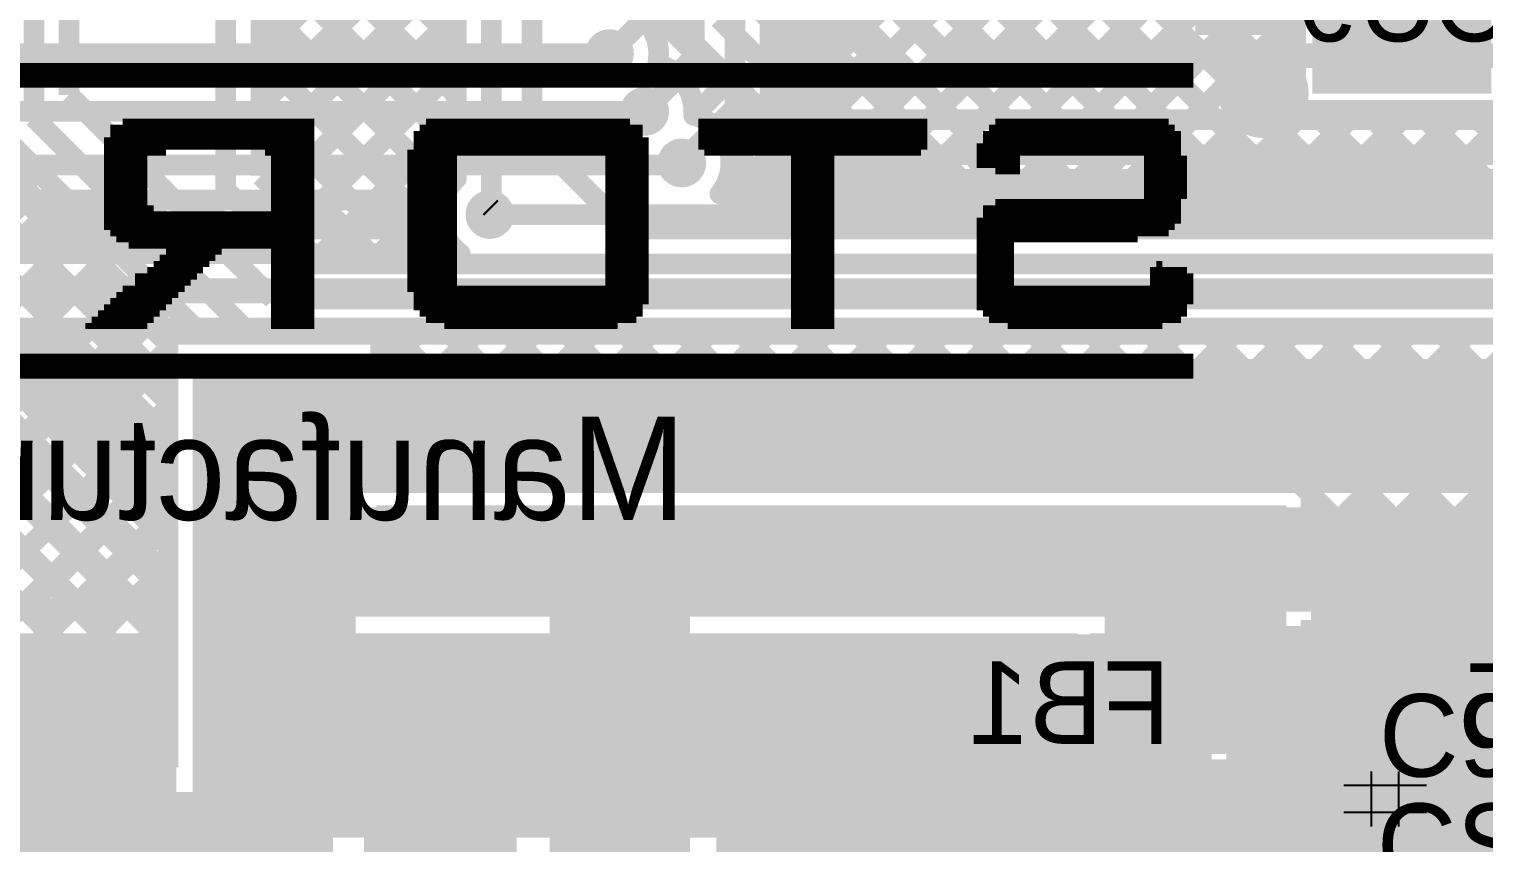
# Model space of a CAD drawing. Header units: millimetres. Extents: x 0.79 to 4.38, y 0.99 to 3.94.
# Drawn here: x 2.562 to 3.267, y 1.654 to 2.049 of the extents above; entities that cross this region are included whole.
import ezdxf

# ---------------------------------------------------------------- set-up
doc = ezdxf.new("R2010")
doc.units = ezdxf.units.MM
doc.header["$MEASUREMENT"] = 0
for name, color, linetype in [('BottomLayer', 5, 'Continuous'), ('BottomOverlay', 54, 'Continuous'), ('BottomPaste', 16, 'Continuous'), ('BottomSolder', 6, 'Continuous'), ('MultiLayer', 9, 'Continuous'), ('TopLayer', 1, 'Continuous'), ('TopOverlay', 2, 'Continuous'), ('TopPaste', 8, 'Continuous'), ('TopSolder', 216, 'Continuous'), ('ViaHoleLayer', 16, 'Continuous')]:
    doc.layers.add(name, color=color, linetype=linetype)

# ---------------------------------------------------------------- blocks, each defined once
blk = doc.blocks.new('MS0530_2R2M_2')
at = {"layer": 'TopLayer'}
for points in [[(-0.11791, -0.04921), (-0.04331, -0.04921), (-0.11791, 0.04921), (-0.04331, 0.04921)], [(0.04331, -0.04921), (0.11791, -0.04921), (0.04331, 0.04921), (0.11791, 0.04921)]]:
    blk.add_solid(points, dxfattribs=at)
at = {"layer": 'TopOverlay', "const_width": 0.01}
for points in [[(-0.10236, 0.11319), (-0.10236, 0.06136)], [(-0.10236, 0.11319), (0.10236, 0.11319)], [(0.10236, 0.11319), (0.10236, 0.06136)], [(-0.10236, -0.06136), (-0.10236, -0.11319)], [(0.10236, -0.06136), (0.10236, -0.11319)], [(-0.10236, -0.11319), (0.10236, -0.11319)]]:
    blk.add_lwpolyline(points, dxfattribs=at)
at = {"layer": 'TopOverlay'}
for points, const_width in [([(-0.11446, 0.071, 1), (-0.13154, 0.071, 1)], 0.01), ([(-0.13404, 0.071, 1), (-0.12904, 0.071, 1)], 0.005), ([(-0.11696, 0.071, 1), (-0.11196, 0.071, 1)], 0.005)]:
    blk.add_lwpolyline(points, format="xyb", close=True, dxfattribs=dict(at, const_width=const_width))
at = {"layer": 'TopPaste'}
for points in [[(-0.11791, -0.04921), (-0.04331, -0.04921), (-0.11791, 0.04921), (-0.04331, 0.04921)], [(0.04331, -0.04921), (0.11791, -0.04921), (0.04331, 0.04921), (0.11791, 0.04921)]]:
    blk.add_solid(points, dxfattribs=at)
at = {"layer": 'TopSolder'}
for points in [[(-0.12191, -0.05321), (-0.03931, -0.05321), (-0.12191, 0.05321), (-0.03931, 0.05321)], [(0.03931, -0.05321), (0.12191, -0.05321), (0.03931, 0.05321), (0.12191, 0.05321)]]:
    blk.add_solid(points, dxfattribs=at)
blk = doc.blocks.new('49MD_8_000_20_20_20_A_5')
at = {"layer": 'TopLayer'}
for points in [[(-0.28543, -0.03937), (-0.0689, -0.03937), (-0.28543, 0.03937), (-0.0689, 0.03937)], [(0.0689, -0.03937), (0.28543, -0.03937), (0.0689, 0.03937), (0.28543, 0.03937)]]:
    blk.add_solid(points, dxfattribs=at)
at = {"layer": 'TopOverlay', "const_width": 0.01}
for points in [[(-0.256, 0.1), (-0.256, 0.05)], [(-0.256, 0.1), (0.252, 0.1)], [(0.252, 0.1), (0.252, 0.05)], [(-0.256, -0.05), (-0.256, -0.094)], [(0.252, -0.05), (0.252, -0.094)], [(-0.256, -0.094), (0.252, -0.094)]]:
    blk.add_lwpolyline(points, dxfattribs=at)
at = {"layer": 'TopOverlay'}
for points, const_width in [([(-0.27696, 0.067, 1), (-0.30104, 0.067, 1)], 0.01969), ([(-0.30596, 0.067, 1), (-0.29612, 0.067, 1)], 0.00984), ([(-0.28188, 0.067, 1), (-0.27204, 0.067, 1)], 0.00984)]:
    blk.add_lwpolyline(points, format="xyb", close=True, dxfattribs=dict(at, const_width=const_width))
at = {"layer": 'TopPaste'}
for points in [[(-0.28543, -0.03937), (-0.0689, -0.03937), (-0.28543, 0.03937), (-0.0689, 0.03937)], [(0.0689, -0.03937), (0.28543, -0.03937), (0.0689, 0.03937), (0.28543, 0.03937)]]:
    blk.add_solid(points, dxfattribs=at)
at = {"layer": 'TopSolder'}
for points in [[(-0.28943, -0.04337), (-0.0649, -0.04337), (-0.28943, 0.04337), (-0.0649, 0.04337)], [(0.0649, -0.04337), (0.28943, -0.04337), (0.0649, 0.04337), (0.28943, 0.04337)]]:
    blk.add_solid(points, dxfattribs=at)
blk = doc.blocks.new('MMZ1005F121ET000_B_31')
at = {"layer": 'BottomLayer'}
for points in [[(-0.02795, -0.01024), (-0.00748, -0.01024), (-0.02795, 0.01024), (-0.00748, 0.01024)], [(0.00748, -0.01024), (0.02795, -0.01024), (0.00748, 0.01024), (0.02795, 0.01024)]]:
    blk.add_solid(points, dxfattribs=at)
at = {"layer": 'BottomOverlay', "const_width": 0.01}
for points in [[(-0.03472, 0.017), (-0.03472, -0.017)], [(-0.03472, 0.017), (0.03528, 0.017)], [(0.03528, 0.017), (0.03528, -0.017)], [(-0.03472, -0.017), (0.03528, -0.017)]]:
    blk.add_lwpolyline(points, dxfattribs=at)
at = {"layer": 'BottomPaste'}
for points in [[(-0.02795, -0.01024), (-0.00748, -0.01024), (-0.02795, 0.01024), (-0.00748, 0.01024)], [(0.00748, -0.01024), (0.02795, -0.01024), (0.00748, 0.01024), (0.02795, 0.01024)]]:
    blk.add_solid(points, dxfattribs=at)
at = {"layer": 'BottomSolder'}
for points in [[(-0.03195, -0.01424), (-0.00348, -0.01424), (-0.03195, 0.01424), (-0.00348, 0.01424)], [(0.00348, -0.01424), (0.03195, -0.01424), (0.00348, 0.01424), (0.03195, 0.01424)]]:
    blk.add_solid(points, dxfattribs=at)
blk = doc.blocks.new('C__0805_46')
at = {"layer": 'TopLayer'}
for points in [[(-0.06, -0.03), (-0.02, -0.03), (-0.06, 0.03), (-0.02, 0.03)], [(0.02, -0.03), (0.06, -0.03), (0.02, 0.03), (0.06, 0.03)]]:
    blk.add_solid(points, dxfattribs=at)
at = {"layer": 'TopOverlay', "const_width": 0.005}
for points in [[(0.065, 0.035), (-0.065, 0.035)], [(-0.065, 0.035), (-0.065, -0.035)], [(0.065, 0.035), (0.065, -0.035)], [(0.065, -0.035), (-0.065, -0.035)]]:
    blk.add_lwpolyline(points, dxfattribs=at)
at = {"layer": 'TopPaste'}
for points in [[(-0.06, -0.03), (-0.02, -0.03), (-0.06, 0.03), (-0.02, 0.03)], [(0.02, -0.03), (0.06, -0.03), (0.02, 0.03), (0.06, 0.03)]]:
    blk.add_solid(points, dxfattribs=at)
at = {"layer": 'TopSolder'}
for points in [[(-0.064, -0.034), (-0.016, -0.034), (-0.064, 0.034), (-0.016, 0.034)], [(0.016, -0.034), (0.064, -0.034), (0.016, 0.034), (0.064, 0.034)]]:
    blk.add_solid(points, dxfattribs=at)
blk = doc.blocks.new('C__0603_B_50')
at = {"layer": 'BottomLayer'}
for points in [[(-0.045, 0.0175), (-0.045, -0.0175), (-0.015, 0.0175), (-0.015, -0.0175)], [(0.015, 0.0175), (0.015, -0.0175), (0.045, 0.0175), (0.045, -0.0175)]]:
    blk.add_solid(points, dxfattribs=at)
at = {"layer": 'BottomOverlay', "const_width": 0.01}
for points in [[(-0.052, 0.024), (0.052, 0.024)], [(-0.052, -0.024), (-0.052, 0.024)], [(0.052, -0.024), (0.052, 0.024)], [(-0.052, -0.024), (0.052, -0.024)]]:
    blk.add_lwpolyline(points, dxfattribs=at)
at = {"layer": 'BottomPaste'}
for points in [[(-0.045, 0.0175), (-0.045, -0.0175), (-0.015, 0.0175), (-0.015, -0.0175)], [(0.015, 0.0175), (0.015, -0.0175), (0.045, 0.0175), (0.045, -0.0175)]]:
    blk.add_solid(points, dxfattribs=at)
at = {"layer": 'BottomSolder'}
for points in [[(-0.049, 0.0215), (-0.049, -0.0215), (-0.011, 0.0215), (-0.011, -0.0215)], [(0.011, 0.0215), (0.011, -0.0215), (0.049, 0.0215), (0.049, -0.0215)]]:
    blk.add_solid(points, dxfattribs=at)
blk = doc.blocks.new('C__0402_B_234')
at = {"layer": 'BottomLayer'}
for points in [[(-0.0275, 0.0125), (-0.0275, -0.0125), (-0.0095, 0.0125), (-0.0095, -0.0125)], [(0.0095, 0.0125), (0.0095, -0.0125), (0.0275, 0.0125), (0.0275, -0.0125)]]:
    blk.add_solid(points, dxfattribs=at)
at = {"layer": 'BottomOverlay', "const_width": 0.005}
for points in [[(-0.0325, 0.0175), (-0.0085, 0.0175)], [(-0.0325, -0.0175), (-0.0325, 0.0175)], [(0.0085, 0.0175), (0.0325, 0.0175)], [(0.0325, -0.0175), (0.0325, 0.0175)], [(-0.0325, -0.0175), (-0.0085, -0.0175)], [(0.0085, -0.0175), (0.0325, -0.0175)]]:
    blk.add_lwpolyline(points, dxfattribs=at)
at = {"layer": 'BottomPaste'}
for points in [[(-0.0275, 0.0125), (-0.0275, -0.0125), (-0.0095, 0.0125), (-0.0095, -0.0125)], [(0.0095, 0.0125), (0.0095, -0.0125), (0.0275, 0.0125), (0.0275, -0.0125)]]:
    blk.add_solid(points, dxfattribs=at)
at = {"layer": 'BottomSolder'}
for points in [[(-0.0315, 0.0165), (-0.0315, -0.0165), (-0.0055, 0.0165), (-0.0055, -0.0165)], [(0.0055, 0.0165), (0.0055, -0.0165), (0.0315, 0.0165), (0.0315, -0.0165)]]:
    blk.add_solid(points, dxfattribs=at)
blk = doc.blocks.new('C__0805_235')
at = {"layer": 'TopLayer'}
for points in [[(-0.06, -0.03), (-0.02, -0.03), (-0.06, 0.03), (-0.02, 0.03)], [(0.02, -0.03), (0.06, -0.03), (0.02, 0.03), (0.06, 0.03)]]:
    blk.add_solid(points, dxfattribs=at)
at = {"layer": 'TopOverlay', "const_width": 0.005}
for points in [[(0.065, 0.035), (-0.065, 0.035)], [(-0.065, 0.035), (-0.065, -0.035)], [(0.065, 0.035), (0.065, -0.035)], [(0.065, -0.035), (-0.065, -0.035)]]:
    blk.add_lwpolyline(points, dxfattribs=at)
at = {"layer": 'TopPaste'}
for points in [[(-0.06, -0.03), (-0.02, -0.03), (-0.06, 0.03), (-0.02, 0.03)], [(0.02, -0.03), (0.06, -0.03), (0.02, 0.03), (0.06, 0.03)]]:
    blk.add_solid(points, dxfattribs=at)
at = {"layer": 'TopSolder'}
for points in [[(-0.064, -0.034), (-0.016, -0.034), (-0.064, 0.034), (-0.016, 0.034)], [(0.016, -0.034), (0.064, -0.034), (0.016, 0.034), (0.064, 0.034)]]:
    blk.add_solid(points, dxfattribs=at)

msp = doc.modelspace()

# ---------------------------------------------------------------- linework, layer by layer
at = {"layer": 'BottomLayer'}
for points, const_width in [([(2.938, 2.104), (3.006, 2.036)], 0.012), ([(2.913, 2.09332), (2.98432, 2.022)], 0.01), ([(2.93629, 2.08025), (2.99325, 2.0233)], 0.01), ([(2.92543, 2.04861), (2.94668, 2.06987)], 0.01), ([(2.8566, 2.06486), (2.94547, 1.976)], 0.01), ([(2.913, 2.06503), (2.95603, 2.022)], 0.01), ([(2.86538, 2.04513), (2.879, 2.05876)], 0.01), ([(2.913, 2.06104), (2.95204, 2.022)], 0.01), ([(2.93957, 2.03447), (2.96082, 2.05572)], 0.01), ([(2.896, 2.054), (2.945, 2.005)], 0.01), ([(2.884, 2.04196), (2.93296, 1.993)], 0.01), ([(2.95538, 2.022), (2.97496, 2.04158)], 0.01), ([(2.52, 2.037), (2.843, 2.037)], 0.01), ([(2.87556, 2.02703), (2.88724, 2.03871)], 0.01), ([(3.006, 2.036), (4.267, 2.036)], 0.012), ([(2.98367, 2.022), (2.98911, 2.02744)], 0.01), ([(2.88389, 2.00707), (2.90139, 2.02457)], 0.01), ([(2.95204, 2.022), (2.99469, 2.022)], 0.01), ([(2.495, 2.009), (2.86, 2.009)], 0.01), ([(2.88381, 2.00937), (2.88723, 2.00595)], 0.01), ([(2.89945, 1.99435), (2.91553, 2.01043)], 0.01), ([(2.945, 2.005), (3.313, 2.005)], 0.01), ([(2.89995, 1.99323), (2.91718, 1.976)], 0.01), ([(2.90938, 1.976), (2.92967, 1.99629)], 0.01), ([(2.93767, 1.976), (2.94967, 1.988)], 0.01), ([(2.945, 1.988), (3.29633, 1.988)], 0.01), ([(2.96175, 1.988), (2.97375, 1.976)], 0.01), ([(2.96595, 1.976), (2.97795, 1.988)], 0.01), ([(2.99003, 1.988), (3.00203, 1.976)], 0.01), ([(2.99423, 1.976), (3.00623, 1.988)], 0.01), ([(3.01832, 1.988), (3.03032, 1.976)], 0.01), ([(3.02252, 1.976), (3.03452, 1.988)], 0.01), ([(3.0466, 1.988), (3.0586, 1.976)], 0.01), ([(3.0508, 1.976), (3.0628, 1.988)], 0.01), ([(3.07489, 1.988), (3.08689, 1.976)], 0.01), ([(3.07909, 1.976), (3.09109, 1.988)], 0.01), ([(3.10317, 1.988), (3.11517, 1.976)], 0.01), ([(3.10737, 1.976), (3.11937, 1.988)], 0.01), ([(3.13146, 1.988), (3.14346, 1.976)], 0.01), ([(3.13566, 1.976), (3.14766, 1.988)], 0.01), ([(3.15974, 1.988), (3.17174, 1.976)], 0.01), ([(3.16394, 1.976), (3.17594, 1.988)], 0.01), ([(3.18802, 1.988), (3.20002, 1.976)], 0.01), ([(3.19222, 1.976), (3.20422, 1.988)], 0.01), ([(3.21631, 1.988), (3.22831, 1.976)], 0.01), ([(3.22051, 1.976), (3.23251, 1.988)], 0.01), ([(3.24459, 1.988), (3.25659, 1.976)], 0.01), ([(3.24879, 1.976), (3.26079, 1.988)], 0.01), ([(2.463, 1.983), (2.878, 1.983)], 0.01), ([(2.90043, 1.976), (3.39896, 1.976)], 0.01), ([(2.47492, 1.966), (2.76224, 1.966)], 0.01), ([(2.5312, 1.966), (2.5572, 1.94)], 0.01), ([(2.53397, 1.94), (2.55997, 1.966)], 0.01), ([(2.55949, 1.966), (2.58549, 1.94)], 0.01), ([(2.56225, 1.94), (2.58825, 1.966)], 0.01), ([(2.58777, 1.966), (2.61377, 1.94)], 0.01), ([(2.59054, 1.94), (2.61654, 1.966)], 0.01), ([(2.61605, 1.966), (2.64205, 1.94)], 0.01), ([(2.61882, 1.94), (2.64482, 1.966)], 0.01), ([(2.64434, 1.966), (2.67034, 1.94)], 0.01), ([(2.64711, 1.94), (2.67311, 1.966)], 0.01), ([(2.67262, 1.966), (2.69862, 1.94)], 0.01), ([(2.67539, 1.94), (2.70139, 1.966)], 0.01), ([(2.70091, 1.966), (2.72691, 1.94)], 0.01), ([(2.70368, 1.94), (2.72968, 1.966)], 0.01), ([(2.72919, 1.966), (2.75519, 1.94)], 0.01), ([(2.73196, 1.94), (2.75796, 1.966)], 0.01), ([(2.75748, 1.966), (2.76139, 1.96209)], 0.01), ([(2.785, 1.959), (3.406, 1.959)], 0.01), ([(2.76024, 1.94), (2.76553, 1.94529)], 0.01), ([(2.4163, 1.94), (2.77065, 1.94)], 0.01), ([(2.40071, 1.922), (3.445, 1.922)], 0.012), ([(2.4163, 1.904), (3.445, 1.904)], 0.01), ([(2.4235, 1.904), (2.5595, 1.768)], 0.01), ([(2.44682, 1.768), (2.58282, 1.904)], 0.01), ([(2.45178, 1.904), (2.58778, 1.768)], 0.01), ([(2.47511, 1.768), (2.61111, 1.904)], 0.01), ([(2.48006, 1.904), (2.61606, 1.768)], 0.01), ([(2.50835, 1.904), (2.629, 1.78335)], 0.01), ([(2.53663, 1.904), (2.629, 1.81163)], 0.01), ([(2.56492, 1.904), (2.629, 1.83992)], 0.01), ([(2.5932, 1.904), (2.629, 1.8682)], 0.01), ([(2.62149, 1.904), (2.629, 1.89649)], 0.01), ([(2.629, 1.901), (2.732, 1.901)], 0.01), ([(2.629, 1.768), (2.629, 1.901)], 0.01), ([(2.63639, 1.901), (2.63939, 1.904)], 0.01), ([(2.64977, 1.904), (2.65277, 1.901)], 0.01), ([(2.66468, 1.901), (2.66768, 1.904)], 0.01), ([(2.67805, 1.904), (2.68105, 1.901)], 0.01), ([(2.69296, 1.901), (2.69596, 1.904)], 0.01), ([(2.70634, 1.904), (2.70934, 1.901)], 0.01), ([(2.72124, 1.901), (2.72424, 1.904)], 0.01), ([(2.732, 1.85519), (2.78081, 1.904)], 0.01), ([(2.732, 1.88347), (2.75253, 1.904)], 0.01), ([(2.732, 1.83), (2.732, 1.901)], 0.01), ([(2.73462, 1.904), (2.80862, 1.83)], 0.01), ([(2.7351, 1.83), (2.8091, 1.904)], 0.01), ([(2.76291, 1.904), (2.83691, 1.83)], 0.01), ([(2.76338, 1.83), (2.83738, 1.904)], 0.01), ([(2.79119, 1.904), (2.86519, 1.83)], 0.01), ([(2.79167, 1.83), (2.86567, 1.904)], 0.01), ([(2.81948, 1.904), (2.89348, 1.83)], 0.01), ([(2.81995, 1.83), (2.89395, 1.904)], 0.01), ([(2.84776, 1.904), (2.92176, 1.83)], 0.01), ([(2.84823, 1.83), (2.92223, 1.904)], 0.01), ([(2.87604, 1.904), (2.95004, 1.83)], 0.01), ([(2.87652, 1.83), (2.95052, 1.904)], 0.01), ([(2.90433, 1.904), (2.97833, 1.83)], 0.01), ([(2.9048, 1.83), (2.9788, 1.904)], 0.01), ([(2.93261, 1.904), (3.00661, 1.83)], 0.01), ([(2.93309, 1.83), (3.00709, 1.904)], 0.01), ([(2.9609, 1.904), (3.0349, 1.83)], 0.01), ([(2.96137, 1.83), (3.03537, 1.904)], 0.01), ([(2.98918, 1.904), (3.06318, 1.83)], 0.01), ([(2.98966, 1.83), (3.06366, 1.904)], 0.01), ([(3.01747, 1.904), (3.09147, 1.83)], 0.01), ([(3.01794, 1.83), (3.09194, 1.904)], 0.01), ([(3.04575, 1.904), (3.11975, 1.83)], 0.01), ([(3.04622, 1.83), (3.12022, 1.904)], 0.01), ([(3.07403, 1.904), (3.14803, 1.83)], 0.01), ([(3.07451, 1.83), (3.14851, 1.904)], 0.01), ([(3.10232, 1.904), (3.17632, 1.83)], 0.01), ([(3.10279, 1.83), (3.17679, 1.904)], 0.01), ([(3.1306, 1.904), (3.2231, 1.8115)], 0.01), ([(3.13108, 1.83), (3.20508, 1.904)], 0.01), ([(3.15889, 1.904), (3.25139, 1.8115)], 0.01), ([(3.15936, 1.83), (3.23336, 1.904)], 0.01), ([(3.183, 1.82535), (3.26165, 1.904)], 0.01), ([(3.18717, 1.904), (3.27967, 1.8115)], 0.01), ([(3.19743, 1.8115), (3.28993, 1.904)], 0.01), ([(3.21546, 1.904), (3.30796, 1.8115)], 0.01), ([(3.22572, 1.8115), (3.31821, 1.904)], 0.01), ([(3.24374, 1.904), (3.33624, 1.8115)], 0.01), ([(3.254, 1.8115), (3.3465, 1.904)], 0.01), ([(2.50339, 1.768), (2.629, 1.89361)], 0.01), ([(2.732, 1.87834), (2.78034, 1.83)], 0.01), ([(2.53168, 1.768), (2.629, 1.86532)], 0.01), ([(2.732, 1.85005), (2.75205, 1.83)], 0.01), ([(2.55996, 1.768), (2.629, 1.83704)], 0.01), ([(2.732, 1.83), (3.183, 1.83)], 0.01), ([(3.17632, 1.83), (3.183, 1.82332)], 0.01), ([(3.183, 1.8115), (3.183, 1.829)], 0.01), ([(3.183, 1.8115), (3.183, 1.829)], 0.01), ([(3.183, 1.82332), (3.19482, 1.8115)], 0.01), ([(2.58824, 1.768), (2.629, 1.80876)], 0.01), ([(3.183, 1.8115), (3.50285, 1.8115)], 0.01), ([(3.123, 1.785), (3.125, 1.787)], 0.025), ([(3.125, 1.787), (3.513, 1.787)], 0.025), ([(3.035, 1.787), (3.0351, 1.7871)], 0.02), ([(2.61653, 1.768), (2.629, 1.78047)], 0.01), ([(2.543, 1.768), (2.629, 1.768)], 0.01), ([(2.543, 1.768), (2.629, 1.768)], 0.01), ([(3.16444, 1.63709), (3.28985, 1.7625)], 0.01), ([(3.16444, 1.66537), (3.26157, 1.7625)], 0.01), ([(3.16933, 1.61369), (3.31814, 1.7625)], 0.01), ([(3.183, 1.7625), (3.513, 1.7625)], 0.01), ([(3.183, 1.71222), (3.23328, 1.7625)], 0.01), ([(3.183, 1.7405), (3.205, 1.7625)], 0.01), ([(3.183, 1.752), (3.183, 1.7625)], 0.01), ([(3.183, 1.752), (3.183, 1.7625)], 0.01), ([(3.18725, 1.7625), (3.33774, 1.61201)], 0.01), ([(3.19761, 1.61369), (3.34642, 1.7625)], 0.01), ([(3.21553, 1.7625), (3.53294, 1.44509)], 0.01), ([(3.22589, 1.61369), (3.37471, 1.7625)], 0.01), ([(3.24382, 1.7625), (3.53294, 1.47338)], 0.01), ([(3.183, 1.693), (3.183, 1.752)], 0.01), ([(3.098, 1.73), (3.1, 1.732)], 0.02), ([(3.183, 1.73847), (3.30778, 1.61369)], 0.01), ([(3.09894, 1.7105), (3.11494, 1.7265)], 0.025), ([(3.11494, 1.7265), (3.15294, 1.7265)], 0.025), ([(3.21294, 1.6235), (3.21294, 1.7265)], 0.025), ([(3.09894, 1.6721), (3.09894, 1.7105)], 0.025), ([(3.183, 1.71018), (3.27949, 1.61369)], 0.01), ([(3.15944, 1.693), (3.183, 1.693)], 0.01), ([(3.15944, 1.68971), (3.15944, 1.693)], 0.01), ([(3.15989, 1.6891), (3.16378, 1.693)], 0.01), ([(3.1719, 1.693), (3.25121, 1.61369)], 0.01), ([(3.13994, 1.63388), (3.13994, 1.67488)], 0.025), ([(3.17694, 1.63388), (3.17694, 1.67488)], 0.025), ([(3.16444, 1.63388), (3.16444, 1.67488)], 0.01), ([(3.16444, 1.67218), (3.22292, 1.61369)], 0.01)]:
    msp.add_lwpolyline(points, dxfattribs=dict(at, const_width=const_width))
at = {"layer": 'BottomLayer', "const_width": 0.01}
for points in [[(2.85453, 2.05783, -0.272794), (2.86681, 2.037)], [(2.88398, 2.04198, -0.198912), (2.879, 2.054)], [(2.884, 2.04196, -0.199327), (2.879, 2.054)], [(2.86681, 2.037, -0.053266), (2.86627, 2.03197)], [(2.86627, 2.03197, -0.33811), (2.88381, 2.009)], [(2.88374, 2.00711, -0.344624), (2.90181, 1.984)], [(2.945, 1.988, -0.199327), (2.93296, 1.993)], [(2.945, 1.988, -0.198912), (2.93298, 1.99298)], [(2.90181, 1.984, -0.085871), (2.90043, 1.976)], [(2.77065, 1.94, -0.315449), (2.76224, 1.966)], [(3.15944, 1.68971, -0.164016), (3.16444, 1.67488)]]:
    msp.add_lwpolyline(points, format="xyb", dxfattribs=at)
at = {"layer": 'BottomLayer'}
for points, const_width in [([(2.83709, 2.037, 1), (2.84891, 2.037, 1)], 0.01181), ([(2.88148, 2.04198, 1), (2.88648, 2.04198, 1)], 0.005), ([(2.8815, 2.04196, 1), (2.8865, 2.04196, 1)], 0.005), ([(2.86431, 2.037, 1), (2.86931, 2.037, 1)], 0.005), ([(2.86431, 2.037, 1), (2.86931, 2.037, 1)], 0.005), ([(2.86377, 2.03197, 1), (2.86877, 2.03197, 1)], 0.005), ([(2.86377, 2.03197, 1), (2.86877, 2.03197, 1)], 0.005), ([(2.85409, 2.009, 1), (2.86591, 2.009, 1)], 0.01181), ([(2.88124, 2.00711, 1), (2.88624, 2.00711, 1)], 0.005), ([(2.88131, 2.009, 1), (2.88631, 2.009, 1)], 0.005), ([(2.87209, 1.984, 1), (2.88391, 1.984, 1)], 0.01181), ([(2.93046, 1.993, 1), (2.93546, 1.993, 1)], 0.005), ([(2.93048, 1.99298, 1), (2.93548, 1.99298, 1)], 0.005), ([(2.89931, 1.984, 1), (2.90431, 1.984, 1)], 0.005), ([(2.89931, 1.984, 1), (2.90431, 1.984, 1)], 0.005), ([(2.9425, 1.988, 1), (2.9475, 1.988, 1)], 0.005), ([(2.9425, 1.988, 1), (2.9475, 1.988, 1)], 0.005), ([(2.89793, 1.976, 1), (2.90293, 1.976, 1)], 0.005), ([(2.75974, 1.966, 1), (2.76474, 1.966, 1)], 0.005), ([(2.77909, 1.959, 1), (2.79091, 1.959, 1)], 0.01181), ([(2.76815, 1.94, 1), (2.77315, 1.94, 1)], 0.005), ([(2.66209, 1.871, 1), (2.67391, 1.871, 1)], 0.01181), ([(2.68809, 1.871, 1), (2.69991, 1.871, 1)], 0.01181), ([(2.66209, 1.841, 1), (2.67391, 1.841, 1)], 0.01181), ([(2.68809, 1.841, 1), (2.69991, 1.841, 1)], 0.01181), ([(2.73909, 1.804, 1), (2.75091, 1.804, 1)], 0.01181), ([(2.76909, 1.804, 1), (2.78091, 1.804, 1)], 0.01181), ([(2.73909, 1.778, 1), (2.75091, 1.778, 1)], 0.01181), ([(2.76909, 1.778, 1), (2.78091, 1.778, 1)], 0.01181), ([(2.91209, 1.742, 1), (2.92391, 1.742, 1)], 0.01181), ([(2.94209, 1.742, 1), (2.95391, 1.742, 1)], 0.01181), ([(2.97409, 1.742, 1), (2.98591, 1.742, 1)], 0.01181), ([(2.74409, 1.735, 1), (2.75591, 1.735, 1)], 0.01181), ([(2.77009, 1.735, 1), (2.78191, 1.735, 1)], 0.01181), ([(2.91209, 1.716, 1), (2.92391, 1.716, 1)], 0.01181), ([(2.94209, 1.716, 1), (2.95391, 1.716, 1)], 0.01181), ([(2.97409, 1.716, 1), (2.98591, 1.716, 1)], 0.01181), ([(2.74409, 1.703, 1), (2.75591, 1.703, 1)], 0.01181), ([(2.77009, 1.703, 1), (2.78191, 1.703, 1)], 0.01181), ([(3.15694, 1.68971, 1), (3.16194, 1.68971, 1)], 0.005), ([(2.74409, 1.673, 1), (2.75591, 1.673, 1)], 0.01181), ([(2.77009, 1.673, 1), (2.78191, 1.673, 1)], 0.01181), ([(3.16194, 1.67488, 1), (3.16694, 1.67488, 1)], 0.005)]:
    msp.add_lwpolyline(points, format="xyb", close=True, dxfattribs=dict(at, const_width=const_width))
for points in [[(2.72, 1.658), (2.72, 1.889), (2.641, 1.658), (2.641, 1.889)], [(2.73, 1.764), (3.171, 1.764), (2.73, 1.818), (3.171, 1.818)], [(3.083, 1.705), (3.171, 1.705), (3.083, 1.817), (3.171, 1.817)], [(2.215, 1.678), (2.633, 1.678), (2.215, 1.756), (2.633, 1.756)], [(2.633, 1.396), (2.633, 1.756), (2.555, 1.396), (2.555, 1.756)], [(2.641, 1.657), (3.07, 1.657), (2.641, 1.756), (3.07, 1.756)]]:
    msp.add_solid(points, dxfattribs=at)
at = {"layer": 'BottomOverlay'}
for p, q in [((3.21228, 1.68237), (3.21228, 1.68904)), ((3.22561, 1.66238), (3.22561, 1.68904)), ((3.19895, 1.68237), (3.23894, 1.68237)), ((3.21228, 1.66238), (3.21228, 1.68237)), ((3.23894, 1.66905), (3.19895, 1.66905))]:
    msp.add_line(p, q, dxfattribs=at)
at = {"layer": 'BottomOverlay', "const_width": 0.003}
for points in [[(2.529, 2.031), (3.126, 2.031)], [(2.529, 2.028), (3.126, 2.028)], [(2.532, 2.025), (3.126, 2.025)], [(2.532, 2.022), (3.126, 2.022)], [(2.607, 2.004), (2.7, 2.004)], [(2.754, 2.004), (2.853, 2.004)], [(2.886, 2.004), (2.997, 2.004)], [(3.03, 2.004), (3.114, 2.004)], [(2.598, 1.995), (2.7, 1.995)], [(2.601, 2.001), (2.7, 2.001)], [(2.601, 1.998), (2.7, 1.998)], [(2.748, 1.998), (2.859, 1.998)], [(2.748, 1.995), (2.862, 1.995)], [(2.751, 2.001), (2.859, 2.001)], [(2.886, 2.001), (2.997, 2.001)], [(2.886, 1.998), (2.997, 1.998)], [(2.886, 1.995), (2.997, 1.995)], [(3.024, 1.998), (3.12, 1.998)], [(3.024, 1.995), (3.12, 1.995)], [(3.027, 2.001), (3.117, 2.001)], [(2.598, 1.992), (2.7, 1.992)], [(2.598, 1.989), (2.628, 1.989)], [(2.676, 1.989), (2.7, 1.989)], [(2.745, 1.989), (2.862, 1.989)], [(2.748, 1.992), (2.862, 1.992)], [(2.886, 1.992), (2.997, 1.992)], [(2.889, 1.989), (2.994, 1.989)], [(3.021, 1.992), (3.12, 1.992)], [(3.021, 1.989), (3.12, 1.989)], [(2.598, 1.986), (2.619, 1.986)], [(2.598, 1.983), (2.619, 1.983)], [(2.679, 1.986), (2.7, 1.986)], [(2.679, 1.983), (2.7, 1.983)], [(2.745, 1.986), (2.769, 1.986)], [(2.745, 1.983), (2.769, 1.983)], [(2.841, 1.986), (2.862, 1.986)], [(2.841, 1.983), (2.862, 1.983)], [(2.931, 1.986), (2.952, 1.986)], [(2.931, 1.983), (2.952, 1.983)], [(3.021, 1.986), (3.042, 1.986)], [(3.021, 1.983), (3.042, 1.983)], [(3.102, 1.986), (3.123, 1.986)], [(3.102, 1.983), (3.123, 1.983)], [(2.598, 1.98), (2.619, 1.98)], [(2.598, 1.977), (2.619, 1.977)], [(2.598, 1.974), (2.619, 1.974)], [(2.679, 1.98), (2.7, 1.98)], [(2.679, 1.977), (2.7, 1.977)], [(2.679, 1.974), (2.7, 1.974)], [(2.745, 1.98), (2.769, 1.98)], [(2.745, 1.977), (2.769, 1.977)], [(2.745, 1.974), (2.769, 1.974)], [(2.841, 1.98), (2.862, 1.98)], [(2.841, 1.977), (2.862, 1.977)], [(2.841, 1.974), (2.862, 1.974)], [(2.931, 1.98), (2.952, 1.98)], [(2.931, 1.977), (2.952, 1.977)], [(2.931, 1.974), (2.952, 1.974)], [(3.03, 1.98), (3.042, 1.98)], [(3.102, 1.98), (3.123, 1.98)], [(3.102, 1.977), (3.123, 1.977)], [(3.102, 1.974), (3.123, 1.974)], [(2.598, 1.971), (2.619, 1.971)], [(2.598, 1.968), (2.619, 1.968)], [(2.679, 1.971), (2.7, 1.971)], [(2.679, 1.968), (2.7, 1.968)], [(2.745, 1.971), (2.769, 1.971)], [(2.745, 1.968), (2.769, 1.968)], [(2.841, 1.971), (2.862, 1.971)], [(2.841, 1.968), (2.862, 1.968)], [(2.931, 1.971), (2.952, 1.971)], [(2.931, 1.968), (2.952, 1.968)], [(3.102, 1.971), (3.123, 1.971)], [(3.102, 1.968), (3.123, 1.968)], [(2.598, 1.965), (2.619, 1.965)], [(2.598, 1.962), (2.622, 1.962)], [(2.598, 1.959), (2.7, 1.959)], [(2.679, 1.965), (2.7, 1.965)], [(2.679, 1.962), (2.7, 1.962)], [(2.745, 1.965), (2.769, 1.965)], [(2.745, 1.962), (2.769, 1.962)], [(2.745, 1.959), (2.769, 1.959)], [(2.841, 1.965), (2.862, 1.965)], [(2.841, 1.962), (2.862, 1.962)], [(2.841, 1.959), (2.862, 1.959)], [(2.931, 1.965), (2.952, 1.965)], [(2.931, 1.962), (2.952, 1.962)], [(2.931, 1.959), (2.952, 1.959)], [(3.024, 1.962), (3.12, 1.962)], [(3.024, 1.959), (3.12, 1.959)], [(3.03, 1.965), (3.12, 1.965)], [(2.598, 1.956), (2.7, 1.956)], [(2.598, 1.953), (2.7, 1.953)], [(2.745, 1.956), (2.769, 1.956)], [(2.745, 1.953), (2.769, 1.953)], [(2.841, 1.956), (2.862, 1.956)], [(2.841, 1.953), (2.862, 1.953)], [(2.931, 1.956), (2.952, 1.956)], [(2.931, 1.953), (2.952, 1.953)], [(3.021, 1.956), (3.12, 1.956)], [(3.021, 1.953), (3.117, 1.953)], [(2.601, 1.95), (2.7, 1.95)], [(2.604, 1.947), (2.7, 1.947)], [(2.745, 1.95), (2.769, 1.95)], [(2.745, 1.947), (2.769, 1.947)], [(2.841, 1.95), (2.862, 1.95)], [(2.841, 1.947), (2.862, 1.947)], [(2.931, 1.95), (2.952, 1.95)], [(2.931, 1.947), (2.952, 1.947)], [(3.021, 1.95), (3.114, 1.95)], [(3.021, 1.947), (3.099, 1.947)], [(2.61, 1.944), (2.7, 1.944)], [(2.625, 1.938), (2.652, 1.938)], [(2.628, 1.941), (2.655, 1.941)], [(2.679, 1.941), (2.7, 1.941)], [(2.679, 1.938), (2.7, 1.938)], [(2.745, 1.944), (2.769, 1.944)], [(2.745, 1.941), (2.769, 1.941)], [(2.745, 1.938), (2.769, 1.938)], [(2.841, 1.944), (2.862, 1.944)], [(2.841, 1.941), (2.862, 1.941)], [(2.841, 1.938), (2.862, 1.938)], [(2.931, 1.944), (2.952, 1.944)], [(2.931, 1.941), (2.952, 1.941)], [(2.931, 1.938), (2.952, 1.938)], [(3.021, 1.944), (3.039, 1.944)], [(3.021, 1.941), (3.039, 1.941)], [(3.021, 1.938), (3.039, 1.938)], [(2.619, 1.932), (2.646, 1.932)], [(2.622, 1.935), (2.649, 1.935)], [(2.679, 1.935), (2.7, 1.935)], [(2.679, 1.932), (2.7, 1.932)], [(2.745, 1.935), (2.769, 1.935)], [(2.745, 1.932), (2.769, 1.932)], [(2.841, 1.935), (2.862, 1.935)], [(2.841, 1.932), (2.862, 1.932)], [(2.931, 1.935), (2.952, 1.935)], [(2.931, 1.932), (2.952, 1.932)], [(3.021, 1.935), (3.039, 1.935)], [(3.021, 1.932), (3.039, 1.932)], [(3.105, 1.932), (3.123, 1.932)], [(3.108, 1.935), (3.111, 1.935)], [(2.613, 1.929), (2.643, 1.929)], [(2.613, 1.926), (2.64, 1.926)], [(2.679, 1.929), (2.7, 1.929)], [(2.679, 1.926), (2.7, 1.926)], [(2.745, 1.929), (2.769, 1.929)], [(2.745, 1.926), (2.769, 1.926)], [(2.841, 1.929), (2.862, 1.929)], [(2.841, 1.926), (2.862, 1.926)], [(2.931, 1.929), (2.952, 1.929)], [(2.931, 1.926), (2.952, 1.926)], [(3.021, 1.929), (3.039, 1.929)], [(3.021, 1.926), (3.039, 1.926)], [(3.105, 1.929), (3.126, 1.929)], [(3.105, 1.926), (3.126, 1.926)], [(2.601, 1.917), (2.631, 1.917)], [(2.604, 1.92), (2.634, 1.92)], [(2.607, 1.923), (2.637, 1.923)], [(2.679, 1.923), (2.7, 1.923)], [(2.679, 1.92), (2.7, 1.92)], [(2.679, 1.917), (2.7, 1.917)], [(2.745, 1.923), (2.862, 1.923)], [(2.748, 1.92), (2.862, 1.92)], [(2.748, 1.917), (2.862, 1.917)], [(2.931, 1.923), (2.952, 1.923)], [(2.931, 1.92), (2.952, 1.92)], [(2.931, 1.917), (2.952, 1.917)], [(3.021, 1.923), (3.126, 1.923)], [(3.021, 1.92), (3.126, 1.92)], [(3.021, 1.917), (3.126, 1.917)], [(2.595, 1.911), (2.625, 1.911)], [(2.598, 1.914), (2.628, 1.914)], [(2.679, 1.914), (2.7, 1.914)], [(2.679, 1.911), (2.7, 1.911)], [(2.748, 1.914), (2.859, 1.914)], [(2.751, 1.911), (2.859, 1.911)], [(2.931, 1.914), (2.952, 1.914)], [(2.931, 1.911), (2.952, 1.911)], [(3.021, 1.914), (3.123, 1.914)], [(3.024, 1.911), (3.123, 1.911)], [(2.589, 1.905), (2.619, 1.905)], [(2.592, 1.908), (2.622, 1.908)], [(2.679, 1.908), (2.7, 1.908)], [(2.679, 1.905), (2.7, 1.905)], [(2.754, 1.908), (2.856, 1.908)], [(2.763, 1.905), (2.847, 1.905)], [(2.931, 1.908), (2.952, 1.908)], [(2.931, 1.905), (2.952, 1.905)], [(3.027, 1.908), (3.12, 1.908)], [(3.036, 1.905), (3.111, 1.905)], [(2.493, 1.89), (3.126, 1.89)], [(2.481, 1.884), (3.126, 1.884)], [(2.487, 1.887), (3.126, 1.887)], [(2.478, 1.881), (3.126, 1.881)]]:
    msp.add_lwpolyline(points, dxfattribs=at)
at = {"layer": 'MultiLayer', "const_width": 0.01181}
for points in [[(2.83709, 2.037, 1), (2.84891, 2.037, 1)], [(2.85409, 2.009, 1), (2.86591, 2.009, 1)], [(2.87209, 1.984, 1), (2.88391, 1.984, 1)], [(2.77909, 1.959, 1), (2.79091, 1.959, 1)], [(2.66209, 1.871, 1), (2.67391, 1.871, 1)], [(2.68809, 1.871, 1), (2.69991, 1.871, 1)], [(2.66209, 1.841, 1), (2.67391, 1.841, 1)], [(2.68809, 1.841, 1), (2.69991, 1.841, 1)], [(2.73909, 1.804, 1), (2.75091, 1.804, 1)], [(2.76909, 1.804, 1), (2.78091, 1.804, 1)], [(2.73909, 1.778, 1), (2.75091, 1.778, 1)], [(2.76909, 1.778, 1), (2.78091, 1.778, 1)], [(2.91209, 1.742, 1), (2.92391, 1.742, 1)], [(2.94209, 1.742, 1), (2.95391, 1.742, 1)], [(2.97409, 1.742, 1), (2.98591, 1.742, 1)], [(2.74409, 1.735, 1), (2.75591, 1.735, 1)], [(2.77009, 1.735, 1), (2.78191, 1.735, 1)], [(2.91209, 1.716, 1), (2.92391, 1.716, 1)], [(2.94209, 1.716, 1), (2.95391, 1.716, 1)], [(2.97409, 1.716, 1), (2.98591, 1.716, 1)], [(2.74409, 1.703, 1), (2.75591, 1.703, 1)], [(2.77009, 1.703, 1), (2.78191, 1.703, 1)], [(2.74409, 1.673, 1), (2.75591, 1.673, 1)], [(2.77009, 1.673, 1), (2.78191, 1.673, 1)]]:
    msp.add_lwpolyline(points, format="xyb", close=True, dxfattribs=at)
at = {"layer": 'TopLayer'}
for points, const_width in [([(3.17563, 2.00957), (3.17563, 2.2501)], 0.01), ([(2.564, 2.00603), (2.564, 2.237)], 0.01), ([(2.581, 2.017), (2.581, 2.228)], 0.01), ([(2.657, 1.97073), (2.657, 2.23)], 0.01), ([(2.674, 1.97777), (2.674, 2.22296)], 0.01), ([(2.96178, 1.969), (3.17563, 2.18285)], 0.01), ([(2.78573, 1.962), (2.78573, 2.15765)], 0.01), ([(2.80542, 1.99758), (2.80542, 2.15765)], 0.01), ([(2.88416, 2.03316), (2.88416, 2.15765)], 0.01), ([(2.90384, 2.01084), (2.90384, 2.15765)], 0.01), ([(2.98723, 1.969), (3.17563, 2.1574)], 0.01), ([(2.674, 2.13715), (2.76873, 2.04242)], 0.01), ([(3.01269, 1.969), (3.17563, 2.13194)], 0.01), ([(2.674, 2.03761), (2.76783, 2.13143)], 0.01), ([(2.76873, 1.97639), (2.76873, 2.12006)], 0.01), ([(2.91086, 1.969), (3.06086, 2.119)], 0.01), ([(2.91829, 2.00188), (3.03541, 2.119)], 0.01), ([(2.92084, 2.02989), (3.00995, 2.119)], 0.01), ([(2.93632, 1.969), (3.08632, 2.119)], 0.01), ([(2.97111, 2.12006), (3.12216, 1.969)], 0.01), ([(2.99762, 2.119), (3.14762, 1.969)], 0.01), ([(3.02308, 2.119), (3.17308, 1.969)], 0.01), ([(3.04853, 2.119), (3.19853, 1.969)], 0.01), ([(3.07399, 2.119), (3.17563, 2.01736)], 0.01), ([(3.099, 2.11944), (3.17563, 2.04281)], 0.01), ([(2.674, 2.11169), (2.76873, 2.01696)], 0.01), ([(2.674, 2.01215), (2.76873, 2.10688)], 0.01), ([(2.96181, 2.1039), (3.09671, 1.969)], 0.01), ([(3.03814, 1.969), (3.17563, 2.10649)], 0.01), ([(2.674, 2.08624), (2.76873, 1.99151)], 0.01), ([(2.92084, 2.01084), (2.92084, 2.08749)], 0.01), ([(2.95394, 2.08631), (3.07125, 1.969)], 0.01), ([(2.674, 1.98669), (2.76873, 2.08143)], 0.01), ([(2.93432, 2.08047), (3.0458, 1.969)], 0.01), ([(3.0636, 1.969), (3.17563, 2.08103)], 0.01), ([(2.92084, 2.0685), (3.02034, 1.969)], 0.01), ([(2.674, 2.06078), (2.7642, 1.97059)], 0.01), ([(2.68227, 1.96951), (2.76873, 2.05597)], 0.01), ([(2.843, 2.037), (2.86447, 2.05847)], 0.01), ([(3.08906, 1.969), (3.17563, 2.05557)], 0.01), ([(2.92084, 2.04304), (2.99488, 1.969)], 0.01), ([(2.674, 2.03533), (2.75733, 1.952)], 0.01), ([(2.86, 2.009), (2.88416, 2.03316)], 0.01), ([(2.695, 1.95678), (2.76873, 2.03051)], 0.01), ([(3.11451, 1.969), (3.17563, 2.03012)], 0.01), ([(3.24179, 1.969), (3.296, 2.02321)], 0.01), ([(2.51785, 2.01329), (2.63014, 1.901)], 0.01), ([(2.581, 2.017), (2.68, 1.918)], 0.01), ([(2.92084, 2.01759), (2.96943, 1.969)], 0.01), ([(2.564, 2.00603), (2.66903, 1.901)], 0.01), ([(2.674, 2.00987), (2.73187, 1.952)], 0.01), ([(2.71567, 1.952), (2.76873, 2.00506)], 0.01), ([(2.86, 2.009), (2.86, 2.011)], 0.01), ([(2.878, 1.985), (2.90384, 2.01084)], 0.01), ([(3.13997, 1.969), (3.18053, 2.00957)], 0.01), ([(3.16542, 1.969), (3.20599, 2.00957)], 0.01), ([(3.17563, 2.00957), (3.27837, 2.00957)], 0.01), ([(3.18342, 2.00957), (3.22399, 1.969)], 0.01), ([(3.19088, 1.969), (3.23145, 2.00957)], 0.01), ([(3.20888, 2.00957), (3.24944, 1.969)], 0.01), ([(3.21633, 1.969), (3.2569, 2.00957)], 0.01), ([(3.23433, 2.00957), (3.2749, 1.969)], 0.01), ([(3.25979, 2.00957), (3.30035, 1.969)], 0.01), ([(2.9018, 1.98476), (2.91584, 1.9988)], 0.01), ([(2.91501, 1.99797), (2.94397, 1.969)], 0.01), ([(2.51166, 1.99402), (2.629, 1.87668)], 0.01), ([(2.552, 1.99399), (2.64499, 1.901)], 0.01), ([(2.80542, 1.99758), (2.851, 1.952)], 0.01), ([(3.26725, 1.969), (3.29201, 1.99376)], 0.01), ([(2.49404, 1.98619), (2.629, 1.85122)], 0.01), ([(2.674, 1.98442), (2.70641, 1.952)], 0.01), ([(2.878, 1.984), (2.878, 1.985)], 0.01), ([(2.878, 1.983), (2.878, 1.984)], 0.01), ([(2.90228, 1.98524), (2.91852, 1.969)], 0.01), ([(2.27648, 1.691), (2.56574, 1.98025)], 0.01), ([(2.674, 1.97777), (2.69977, 1.952)], 0.01), ([(2.74113, 1.952), (2.76873, 1.9796)], 0.01), ([(2.48188, 1.97289), (2.629, 1.82577)], 0.01), ([(2.657, 1.97073), (2.69273, 1.935)], 0.01), ([(2.30194, 1.691), (2.57846, 1.96752)], 0.01), ([(2.4104, 1.968), (2.629, 1.7494)], 0.01), ([(2.43586, 1.968), (2.629, 1.77486)], 0.01), ([(2.46666, 1.96265), (2.629, 1.80031)], 0.01), ([(2.785, 1.96273), (2.785, 1.966)], 0.01), ([(2.785, 1.96273), (2.78573, 1.962)], 0.01), ([(2.89649, 1.969), (3.47757, 1.969)], 0.01), ([(2.3274, 1.691), (2.59119, 1.9548)], 0.01), ([(2.69977, 1.952), (2.76224, 1.952)], 0.01), ([(2.851, 1.952), (3.56, 1.952)], 0.01), ([(2.35285, 1.691), (2.60392, 1.94207)], 0.01), ([(2.69273, 1.935), (3.577, 1.935)], 0.01), ([(2.37831, 1.691), (2.61665, 1.92934)], 0.01), ([(2.42324, 1.9297), (2.629, 1.72395)], 0.01), ([(2.40376, 1.691), (2.62938, 1.91661)], 0.01), ([(2.68, 1.918), (3.595, 1.918)], 0.01), ([(2.41977, 1.90772), (2.629, 1.69849)], 0.01), ([(2.34712, 1.904), (2.56012, 1.691)], 0.01), ([(2.37258, 1.904), (2.58558, 1.691)], 0.01), ([(2.629, 1.901), (2.64499, 1.901)], 0.01), ([(2.629, 1.829), (2.629, 1.901)], 0.01), ([(2.63922, 1.901), (2.6421, 1.90388)], 0.01), ([(2.66903, 1.901), (3.614, 1.901)], 0.01), ([(2.40366, 1.89837), (2.61103, 1.691)], 0.01), ([(2.42922, 1.691), (2.629, 1.89078)], 0.01), ([(2.45467, 1.691), (2.629, 1.86533)], 0.01), ([(2.48013, 1.691), (2.629, 1.83987)], 0.01), ([(2.629, 1.812), (2.629, 1.829)], 0.01), ([(2.629, 1.812), (2.629, 1.829)], 0.01), ([(2.50559, 1.691), (2.629, 1.81441)], 0.01), ([(2.629, 1.691), (2.629, 1.812)], 0.01), ([(2.53104, 1.691), (2.629, 1.78896)], 0.01), ([(2.5565, 1.691), (2.629, 1.7635)], 0.01), ([(3.14694, 1.7545), (3.277, 1.7545)], 0.01), ([(3.14694, 1.69596), (3.20548, 1.7545)], 0.01), ([(3.14694, 1.64505), (3.25639, 1.7545)], 0.01), ([(3.14694, 1.74687), (3.15457, 1.7545)], 0.01), ([(3.14694, 1.72142), (3.18002, 1.7545)], 0.01), ([(3.14694, 1.5685), (3.14694, 1.7545)], 0.01), ([(3.14694, 1.67051), (3.23094, 1.7545)], 0.01), ([(3.15847, 1.7545), (3.277, 1.63597)], 0.01), ([(3.18393, 1.7545), (3.277, 1.66143)], 0.01), ([(3.20938, 1.7545), (3.277, 1.68688)], 0.01), ([(3.23484, 1.7545), (3.277, 1.71234)], 0.01), ([(3.2603, 1.7545), (3.277, 1.7378)], 0.01), ([(3.14694, 1.61959), (3.277, 1.74965)], 0.01), ([(2.58195, 1.691), (2.629, 1.73805)], 0.01), ([(3.14694, 1.74057), (3.277, 1.61052)], 0.01), ([(2.948, 1.67532), (2.948, 1.716)], 0.025), ([(3.14694, 1.59414), (3.277, 1.7242)], 0.01), ([(2.60741, 1.691), (2.629, 1.71259)], 0.01), ([(3.14694, 1.71512), (3.27956, 1.5825)], 0.01), ([(3.14694, 1.56868), (3.277, 1.69874)], 0.01), ([(1.984, 1.691), (2.629, 1.691)], 0.01), ([(3.14694, 1.68966), (3.27794, 1.55866)], 0.01), ([(2.94794, 1.67526), (2.948, 1.67532)], 0.025), ([(3.05622, 1.4525), (3.277, 1.67328)], 0.01), ([(3.14694, 1.66421), (3.27794, 1.53321)], 0.01)]:
    msp.add_lwpolyline(points, dxfattribs=dict(at, const_width=const_width))
for points, const_width in [([(2.83709, 2.037, 1), (2.84891, 2.037, 1)], 0.01181), ([(2.85409, 2.009, 1), (2.86591, 2.009, 1)], 0.01181), ([(2.91834, 2.01084, 1), (2.92334, 2.01084, 1)], 0.005), ([(2.91834, 2.01084, 1), (2.92334, 2.01084, 1)], 0.005), ([(2.91334, 1.9988, 1), (2.91834, 1.9988, 1)], 0.005), ([(2.91336, 1.99882, 1), (2.91836, 1.99882, 1)], 0.005), ([(2.87209, 1.984, 1), (2.88391, 1.984, 1)], 0.01181), ([(2.89931, 1.984, 1), (2.90431, 1.984, 1)], 0.005), ([(2.76623, 1.97639, 1), (2.77123, 1.97639, 1)], 0.005), ([(2.77909, 1.959, 1), (2.79091, 1.959, 1)], 0.01181), ([(2.89399, 1.969, 1), (2.89899, 1.969, 1)], 0.005), ([(2.75974, 1.952, 1), (2.76474, 1.952, 1)], 0.005), ([(2.66209, 1.871, 1), (2.67391, 1.871, 1)], 0.01181), ([(2.68809, 1.871, 1), (2.69991, 1.871, 1)], 0.01181), ([(2.66209, 1.841, 1), (2.67391, 1.841, 1)], 0.01181), ([(2.68809, 1.841, 1), (2.69991, 1.841, 1)], 0.01181), ([(2.73909, 1.804, 1), (2.75091, 1.804, 1)], 0.01181), ([(2.76909, 1.804, 1), (2.78091, 1.804, 1)], 0.01181), ([(2.73909, 1.778, 1), (2.75091, 1.778, 1)], 0.01181), ([(2.76909, 1.778, 1), (2.78091, 1.778, 1)], 0.01181), ([(2.91209, 1.742, 1), (2.92391, 1.742, 1)], 0.01181), ([(2.94209, 1.742, 1), (2.95391, 1.742, 1)], 0.01181), ([(2.97409, 1.742, 1), (2.98591, 1.742, 1)], 0.01181), ([(2.74409, 1.735, 1), (2.75591, 1.735, 1)], 0.01181), ([(2.77009, 1.735, 1), (2.78191, 1.735, 1)], 0.01181), ([(2.91209, 1.716, 1), (2.92391, 1.716, 1)], 0.01181), ([(2.94209, 1.716, 1), (2.95391, 1.716, 1)], 0.01181), ([(2.97409, 1.716, 1), (2.98591, 1.716, 1)], 0.01181), ([(2.74409, 1.703, 1), (2.75591, 1.703, 1)], 0.01181), ([(2.77009, 1.703, 1), (2.78191, 1.703, 1)], 0.01181), ([(2.74409, 1.673, 1), (2.75591, 1.673, 1)], 0.01181), ([(2.77009, 1.673, 1), (2.78191, 1.673, 1)], 0.01181)]:
    msp.add_lwpolyline(points, format="xyb", close=True, dxfattribs=dict(at, const_width=const_width))
at = {"layer": 'TopLayer', "const_width": 0.01}
for points in [[(2.92084, 2.01084, -0.199327), (2.91584, 1.9988)], [(2.92084, 2.01084, -0.198912), (2.91586, 1.99882)], [(2.90181, 1.984, -0.172044), (2.89649, 1.969)], [(2.76224, 1.952, -0.286756), (2.76873, 1.97639)]]:
    msp.add_lwpolyline(points, format="xyb", dxfattribs=at)
at = {"layer": 'TopLayer'}
for points in [[(2.641, 1.824), (3.794, 1.824), (2.641, 1.889), (3.794, 1.889)], [(2.641, 1.817), (2.641, 1.6375), (2.708, 1.817), (2.708, 1.6375)], [(2.69, 1.764), (2.799, 1.764), (2.69, 1.817), (2.799, 1.817)], [(2.814, 1.522), (2.882, 1.522), (2.814, 1.817), (2.882, 1.817)], [(2.855, 1.7665), (3.432, 1.7665), (2.855, 1.817), (3.432, 1.817)], [(2.724, 1.553), (2.798, 1.553), (2.724, 1.756), (2.798, 1.756)], [(2.895, 1.5805), (3.13494, 1.5805), (2.895, 1.7555), (3.13494, 1.7555)], [(3.14694, 1.4895), (3.27994, 1.4895), (3.14694, 1.7545), (3.27994, 1.7545)], [(1.996, 1.637), (2.709, 1.637), (1.996, 1.679), (2.709, 1.679)]]:
    msp.add_solid(points, dxfattribs=at)
at = {"layer": 'ViaHoleLayer', "const_width": 0.00591}
for points in [[(2.84005, 2.037, 1), (2.84595, 2.037, 1)], [(2.85705, 2.009, 1), (2.86295, 2.009, 1)], [(2.87505, 1.984, 1), (2.88095, 1.984, 1)], [(2.78205, 1.959, 1), (2.78795, 1.959, 1)], [(2.66505, 1.871, 1), (2.67095, 1.871, 1)], [(2.69105, 1.871, 1), (2.69695, 1.871, 1)], [(2.66505, 1.841, 1), (2.67095, 1.841, 1)], [(2.69105, 1.841, 1), (2.69695, 1.841, 1)], [(2.74205, 1.804, 1), (2.74795, 1.804, 1)], [(2.77205, 1.804, 1), (2.77795, 1.804, 1)], [(2.74205, 1.778, 1), (2.74795, 1.778, 1)], [(2.77205, 1.778, 1), (2.77795, 1.778, 1)], [(2.91505, 1.742, 1), (2.92095, 1.742, 1)], [(2.94505, 1.742, 1), (2.95095, 1.742, 1)], [(2.97705, 1.742, 1), (2.98295, 1.742, 1)], [(2.74705, 1.735, 1), (2.75295, 1.735, 1)], [(2.77305, 1.735, 1), (2.77895, 1.735, 1)], [(2.91505, 1.716, 1), (2.92095, 1.716, 1)], [(2.94505, 1.716, 1), (2.95095, 1.716, 1)], [(2.97705, 1.716, 1), (2.98295, 1.716, 1)], [(2.74705, 1.703, 1), (2.75295, 1.703, 1)], [(2.77305, 1.703, 1), (2.77895, 1.703, 1)], [(2.74705, 1.673, 1), (2.75295, 1.673, 1)], [(2.77305, 1.673, 1), (2.77895, 1.673, 1)]]:
    msp.add_lwpolyline(points, format="xyb", close=True, dxfattribs=at)

# ---------------------------------------------------------------- block references
for name, p, rotation in [('49MD_8_000_20_20_20_A_5', (3.227, 2.307), 90), ('C__0805_235', (3.14094, 1.7185), 180), ('C__0603_B_50', (3.18294, 1.7265), 360), ('MS0530_2R2M_2', (2.94794, 1.59465), 90), ('MMZ1005F121ET000_B_31', (3.09894, 1.65438), 90), ('C__0402_B_234', (3.15694, 1.67488), 360), ('C__0805_46', (3.13994, 1.6415), 180)]:
    msp.add_blockref(name, p, dxfattribs=dict(rotation=rotation))

# ---------------------------------------------------------------- texts
at = {"layer": 'BottomOverlay', "text_generation_flag": 2}
for s, p in [('CU9', (3.283, 2.043)), ('FB1', (3.11494, 1.70238)), ('C25', (3.35394, 1.7015))]:
    msp.add_text(s, height=0.04, dxfattribs=at).set_placement(p)
msp.add_text('Manufacturing Security Solutions for the Self Storage Industry', height=0.05, rotation=360, dxfattribs=at).set_placement((2.88, 1.811))
at = {"layer": 'TopOverlay'}
for s, p in [('C9', (3.21594, 1.6865)), ('CS1', (3.21494, 1.6335))]:
    msp.add_text(s, height=0.04, dxfattribs=at).set_placement(p)

doc.saveas('drawing.dxf')
